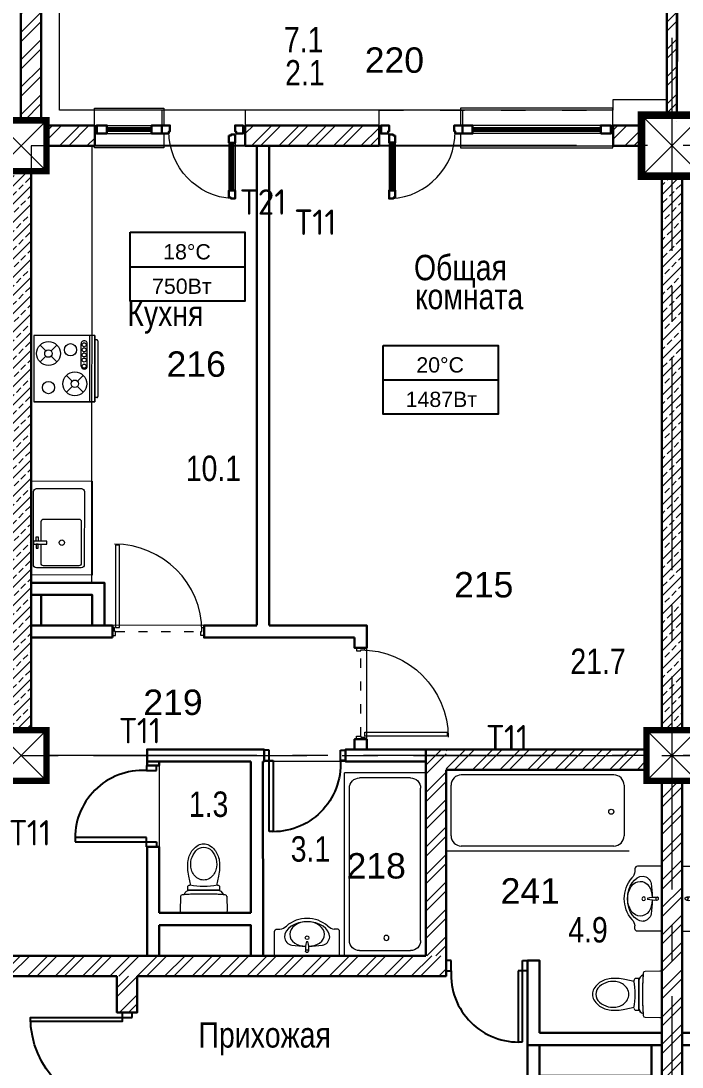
# Model space of a CAD drawing. Header units: millimetres. Extents: x -7566 to 51834, y -19356 to 38606.
# Drawn here: x 12801 to 19302, y 8932 to 19227 of the extents above; entities that cross this region are included whole.
import ezdxf

# ---------------------------------------------------------------- set-up
doc = ezdxf.new("R2010")
doc.units = ezdxf.units.MM
for name, pattern in [('ACAD_ISO03W100', [30, 12, -18]), ('CENTER2', [28.575, 19.05, -3.175, 3.175, -3.175]), ('STROT', [1.7, 0.5, -1.2])]:
    doc.linetypes.add(name, pattern=pattern)
for name, color, linetype, lineweight in [('++++обратка', 5, 'Continuous', 30), ('++ОВ Надписи', 7, 'Continuous', 20), ('SANTECHNIC', 144, 'Continuous', 9), ('STENA', 22, 'Continuous', 50), ('Вытяжка', 5, 'Continuous', 35), ('Колонна', 15, 'Continuous', 30), ('Колонны', 7, 'Continuous', 30), ('окна', 150, 'Continuous', 20), ('оси', 6, 'STROT', 9), ('РП-АР_Площадь', 3, 'Continuous', 30), ('стена', 7, 'Continuous', 53), ('СТЕНЫ', 250, 'Continuous', 35), ('текст', 224, 'Continuous', 25)]:
    doc.layers.add(name, color=color, linetype=linetype, lineweight=lineweight)
for name, color, linetype in [('DOORS', 27, 'Continuous'), ('okna_dveri', 191, 'Continuous'), ('ОТОПЛЕНИЕ ТЕСТ', 7, 'Continuous')]:
    doc.layers.add(name, color=color, linetype=linetype)
doc.layers.get('++++обратка').off()
doc.styles.add('arial', font='arial.ttf')
doc.styles.add('GOST Common_I', font='', dxfattribs={"height": 200})
doc.styles.get("Standard").update_dxf_attribs({"font": 'arial.ttf'})
doc.styles.get('GOST Common_I').set_extended_font_data('GOST Common')
pattern_1 = [(225, (-1419257.2, 495005.17), (89.802561, -89.802561), []), (225, (-1419347.01, 495005.17), (89.802561, -89.802561), [63.5, -31.75])]
pattern_2 = [(45, (-2079302.39, 508865.32), (-134.703842, 134.703842), []), (45, (-2079212.59, 508865.32), (-134.703842, 134.703842), [])]

# ---------------------------------------------------------------- blocks, each defined once
blk = doc.blocks.new('б1')
at = {"layer": 'DOORS', "color": 5, "lineweight": 9, "ltscale": 2}
blk.add_arc((721685, -91665), 662, 93.1578, 179.9385, dxfattribs=at)
at = {"layer": 'окна', "color": 252, "lineweight": 9}
for p, q in [((721613, -91555), (721613, -91085)), ((721673, -91555), (721673, -91085)), ((720413, -91645), (720853, -91645)), ((720413, -91725), (720853, -91725))]:
    blk.add_line(p, q, dxfattribs=at)
at = {"layer": 'окна', "lineweight": 40}
for p, q in [((721633, -91085), (721633, -91555)), ((721653, -91085), (721653, -91555)), ((720413, -91675), (720853, -91675)), ((720413, -91695), (720853, -91695))]:
    blk.add_line(p, q, dxfattribs=at)
at = {"layer": 'окна', "color": 252, "lineweight": 30}
for points in [[(721613, -91015), (721613, -91085), (721673, -91085), (721673, -91005), (721633, -91005), (721633, -91015), (721613, -91015)], [(721613, -91625), (721613, -91555), (721673, -91555), (721673, -91635), (721633, -91635), (721633, -91625), (721613, -91625)], [(720413, -91645), (720313, -91645), (720313, -91725), (720413, -91725)], [(720953, -91645), (720853, -91645), (720853, -91725), (720953, -91725)], [(721023, -91645), (720953, -91645), (720953, -91725), (721033, -91725), (721033, -91665), (721023, -91665), (721023, -91645)], [(721683, -91645), (721753, -91645), (721753, -91725), (721673, -91725), (721673, -91665), (721683, -91665), (721683, -91645)]]:
    blk.add_lwpolyline(points, close=True, dxfattribs=at)
at = {"layer": 'СТЕНЫ', "linetype": 'ACAD_ISO03W100', "lineweight": 5, "ltscale": 20}
for p, q in [((720953, -91525), (720293, -91525)), ((720953, -91875), (720953, -91525)), ((721773, -91875), (721773, -91525)), ((721773, -91875), (720293, -91875))]:
    blk.add_line(p, q, dxfattribs=at)
at = {"layer": 'СТЕНЫ', "color": 251, "lineweight": 9, "ltscale": 20}
blk.add_lwpolyline([(720973, -91645), (720973, -91505), (720293, -91505), (720293, -91895), (720973, -91895), (720973, -91725)], dxfattribs=at)
blk = doc.blocks.new('Окв-0')
at = {"layer": 'DOORS', "color": 5, "lineweight": 9, "ltscale": 2}
blk.add_arc((1332064, -525220), 662, 273.1578, 359.9385, dxfattribs=at)
at = {"layer": 'окна', "color": 252, "lineweight": 9}
for p, q in [((1334156, -525161), (1332896, -525161)), ((1334156, -525241), (1332896, -525241)), ((1332076, -525331), (1332076, -525801)), ((1332136, -525331), (1332136, -525801))]:
    blk.add_line(p, q, dxfattribs=at)
at = {"layer": 'окна', "lineweight": 40}
for p, q in [((1334156, -525191), (1332896, -525191)), ((1334156, -525211), (1332896, -525211)), ((1332096, -525801), (1332096, -525331)), ((1332116, -525801), (1332116, -525331))]:
    blk.add_line(p, q, dxfattribs=at)
at = {"layer": 'окна', "color": 252, "lineweight": 30}
for points in [[(1332066, -525241), (1331996, -525241), (1331996, -525161), (1332076, -525161), (1332076, -525221), (1332066, -525221), (1332066, -525241)], [(1332726, -525241), (1332796, -525241), (1332796, -525161), (1332716, -525161), (1332716, -525221), (1332726, -525221), (1332726, -525241)], [(1332796, -525241), (1332896, -525241), (1332896, -525161), (1332796, -525161)], [(1334156, -525241), (1334256, -525241), (1334256, -525161), (1334156, -525161)], [(1332136, -525261), (1332136, -525331), (1332076, -525331), (1332076, -525251), (1332116, -525251), (1332116, -525261), (1332136, -525261)], [(1332136, -525871), (1332136, -525801), (1332076, -525801), (1332076, -525881), (1332116, -525881), (1332116, -525871), (1332136, -525871)]]:
    blk.add_lwpolyline(points, close=True, dxfattribs=at)
at = {"layer": 'СТЕНЫ', "linetype": 'ACAD_ISO03W100', "lineweight": 5, "ltscale": 20}
for p, q in [((1331976, -525011), (1334276, -525011)), ((1331976, -525011), (1331976, -525361)), ((1332796, -525011), (1332796, -525361)), ((1332796, -525361), (1334276, -525361))]:
    blk.add_line(p, q, dxfattribs=at)
at = {"layer": 'СТЕНЫ', "color": 251, "lineweight": 9, "ltscale": 20}
blk.add_lwpolyline([(1332776, -525241), (1332776, -525381), (1334276, -525381), (1334276, -524991), (1332776, -524991), (1332776, -525161)], dxfattribs=at)
blk = doc.blocks.new('Dv900')
at = {"color": 5, "linetype": 'ACAD_ISO03W100', "lineweight": 5, "ltscale": 7.5}
blk.add_line((30, 0), (870, 0), dxfattribs=at)
at = {"layer": 'DOORS', "lineweight": 20, "ltscale": 2}
for points in [[(30, 40), (70, 40), (70, 850), (30, 850)], [(20, 40), (0, 40), (0, -40), (30, -40), (30, 0), (20, 0), (20, 40)], [(880, 40), (900, 40), (900, -40), (870, -40), (870, 0), (880, 0), (880, 40)]]:
    blk.add_lwpolyline(points, close=True, dxfattribs=at)
at = {"layer": 'DOORS', "color": 5, "lineweight": 9, "ltscale": 2}
blk.add_arc((20, 0), 860, 0, 90, dxfattribs=at)
blk = doc.blocks.new('D_800')
at = {"color": 251, "true_color": 0x4f5a69}
for p, q in [((90, 800), (50, 800)), ((50, 800), (50, 100)), ((90, 100), (90, 800)), ((0, 0), (0, 100)), ((0, 100), (50, 100)), ((50, 0), (0, 0)), ((50, 100), (90, 100)), ((50, 100), (50, 0)), ((800, 100), (750, 100)), ((750, 100), (750, 0)), ((750, 0), (800, 0)), ((800, 0), (800, 100))]:
    blk.add_line(p, q, dxfattribs=at)
blk.add_arc((88, 138), 663, 356.7488, 93.2512, dxfattribs=at)
blk = doc.blocks.new('к')
at = {"lineweight": 0}
for p, q in [((6373750, -182890), (6374150, -183290)), ((6373750, -183290), (6374150, -182890))]:
    blk.add_line(p, q, dxfattribs=at)
at = {"color": 1, "lineweight": 30, "ltscale": 20}
blk.add_lwpolyline([(6373750, -182890), (6374150, -182890), (6374150, -183290), (6373750, -183290)], close=True, dxfattribs=at)
at = {"layer": 'Колонна', "color": 7, "ltscale": 100, "const_width": 50}
blk.add_lwpolyline([(6373750, -182890), (6374150, -182890), (6374150, -183290), (6373750, -183290)], close=True, dxfattribs=at)
blk = doc.blocks.new('бид')
at = {"layer": 'SANTECHNIC', "color": 163, "lineweight": 5, "true_color": 0x617bb3}
for p, q in [((21683, 22153), (21683, 22576)), ((21702, 22594), (21847, 22590)), ((21908, 22208), (21908, 22521)), ((21908, 22521), (21938, 22521)), ((21908, 22497), (21908, 22232)), ((21954, 22491), (22045, 22510)), ((22045, 22219), (21954, 22238)), ((21847, 22139), (21702, 22135)), ((21938, 22208), (21908, 22208))]:
    blk.add_line(p, q, dxfattribs=at)
at = {"layer": 'SANTECHNIC', "color": 163, "lineweight": 5, "true_color": 0x617bb3, "extrusion": (0, 0, -1)}
for centre, major_axis, ratio, start_param, end_param in [((21701, 22576), (12.7, 12.7), 1, 3.926973, 5.521574), ((21701, 22576), (12.7, 12.7), 1, 3.926973, 5.521574), ((21701, 22576), (12.7, 12.7), 1, 3.926973, 5.521574), ((21701, 22576), (12.7, 12.7), 1, 3.926973, 5.521574), ((21701, 22576), (12.7, 12.7), 1, 3.926973, 5.521574), ((21701, 22576), (12.7, 12.7), 1, 3.926973, 5.521574), ((21701, 22576), (12.7, 12.7), 1, 3.926973, 5.521574), ((21701, 22576), (12.7, 12.7), 1, 3.926973, 5.521574), ((21701, 22576), (12.7, 12.7), 1, 3.926973, 5.521574), ((21701, 22576), (12.7, 12.7), 1, 3.926973, 5.521574), ((21701, 22576), (12.7, 12.7), 1, 3.926973, 5.521574), ((21846, 22572), (12.7, 12.7), 1, 5.521549, 6.989943), ((21846, 22572), (12.7, 12.7), 1, 5.521549, 6.989943), ((21846, 22572), (12.7, 12.7), 1, 5.521549, 6.989943), ((21846, 22572), (12.7, 12.7), 1, 5.521549, 6.989943), ((21846, 22572), (12.7, 12.7), 1, 5.521549, 6.989943), ((21846, 22572), (12.7, 12.7), 1, 5.521549, 6.989943), ((21846, 22572), (12.7, 12.7), 1, 5.521549, 6.989943), ((21846, 22572), (12.7, 12.7), 1, 5.521549, 6.989943), ((21846, 22572), (12.7, 12.7), 1, 5.521549, 6.989943), ((21846, 22572), (12.7, 12.7), 1, 5.521549, 6.989943), ((21846, 22572), (12.7, 12.7), 1, 5.521549, 6.989943), ((19269, 22369), (1841, -1841), 1, -0.863983, -0.857583), ((19269, 22369), (1841, -1841), 1, -0.863983, -0.857583), ((19269, 22369), (1841, -1841), 1, -0.863983, -0.857583), ((19269, 22369), (1841, -1841), 1, -0.863983, -0.857583), ((19269, 22369), (1841, -1841), 1, -0.863983, -0.857583), ((19269, 22369), (1841, -1841), 1, -0.863983, -0.857583), ((19269, 22369), (1841, -1841), 1, -0.863983, -0.857583), ((19269, 22369), (1841, -1841), 1, -0.863983, -0.857583), ((19269, 22369), (1841, -1841), 1, -0.863983, -0.857583), ((19269, 22369), (1841, -1841), 1, -0.863983, -0.857583), ((19269, 22369), (1841, 1841), 1, 0.706814, 0.787191), ((21845, 22497), (44.5, 44.5), 1, 5.824608, 7.068567), ((21845, 22497), (44.5, 44.5), 1, 5.824608, 7.068567), ((21845, 22497), (44.5, 44.5), 1, 5.824608, 7.068567), ((21845, 22497), (44.5, 44.5), 1, 5.824608, 7.068567), ((21845, 22497), (44.5, 44.5), 1, 5.824608, 7.068567), ((21845, 22497), (44.5, 44.5), 1, 5.824608, 7.068567), ((21845, 22497), (44.5, 44.5), 1, 5.824608, 7.068567), ((21845, 22497), (44.5, 44.5), 1, 5.824608, 7.068567), ((21845, 22497), (44.5, 44.5), 1, 5.824608, 7.068567), ((21845, 22497), (44.5, 44.5), 1, 5.824608, 7.068567), ((21845, 22497), (44.5, 44.5), 1, 5.824605, 7.068567), ((19269, 22369), (1841, 1841), 1, 0.713213, 0.787191), ((19269, 22369), (1841, 1841), 1, 0.713213, 0.787191), ((19269, 22369), (1841, 1841), 1, 0.713213, 0.787191), ((19269, 22369), (1841, 1841), 1, 0.713213, 0.787191), ((19269, 22369), (1841, 1841), 1, 0.713213, 0.787191), ((19269, 22369), (1841, 1841), 1, 0.713213, 0.787191), ((19269, 22369), (1841, 1841), 1, 0.713213, 0.787191), ((19269, 22369), (1841, 1841), 1, 0.713213, 0.787191), ((19269, 22369), (1841, 1841), 1, 0.713213, 0.787191), ((19269, 22369), (1841, 1841), 1, 0.713213, 0.787191), ((21938, 22503), (12.7, 12.7), 1, 5.497805, 7.263294), ((21938, 22503), (12.7, 12.7), 1, 5.497805, 7.263294), ((21938, 22503), (12.7, 12.7), 1, 5.497805, 7.263294), ((21938, 22503), (12.7, 12.7), 1, 5.497805, 7.263294), ((21938, 22503), (12.7, 12.7), 1, 5.497805, 7.263294), ((21938, 22503), (12.7, 12.7), 1, 5.497805, 7.263294), ((21938, 22503), (12.7, 12.7), 1, 5.497805, 7.263294), ((21938, 22503), (12.7, 12.7), 1, 5.497805, 7.263294), ((21938, 22503), (12.7, 12.7), 1, 5.497805, 7.263294), ((21938, 22503), (12.7, 12.7), 1, 5.497805, 7.263294), ((21938, 22503), (12.7, 12.7), 1, 5.497805, 7.263294), ((22640, 22365), (493, 493), 1, 3.732293, 4.121682), ((22640, 22365), (493, 493), 1, 3.732293, 4.121682), ((22640, 22365), (493, 493), 1, 3.732293, 4.121682), ((22640, 22365), (493, 493), 1, 3.732293, 4.121682), ((22640, 22365), (493, 493), 1, 3.732293, 4.121682), ((22640, 22365), (493, 493), 1, 3.732293, 4.121682), ((22640, 22365), (493, 493), 1, 3.732293, 4.121682), ((22640, 22365), (493, 493), 1, 3.732293, 4.121682), ((22640, 22365), (493, 493), 1, 3.732293, 4.121682), ((22640, 22365), (493, 493), 1, 3.732293, 4.121682), ((22640, 22365), (493, 493), 1, 3.732293, 4.121682), ((22148, 22340), (106, -106), 1, 2.917964, 3.65895), ((22148, 22340), (106, -106), 1, 2.917964, 3.65895), ((22148, 22340), (106, -106), 1, 2.917964, 3.65895), ((22148, 22340), (106, -106), 1, 2.917964, 3.65895), ((22148, 22340), (106, -106), 1, 2.917964, 3.65895), ((22148, 22340), (106, -106), 1, 2.917964, 3.65895), ((22148, 22340), (106, -106), 1, 2.917964, 3.65895), ((22148, 22340), (106, -106), 1, 2.917964, 3.65895), ((22148, 22340), (106, -106), 1, 2.917964, 3.65895), ((22148, 22340), (106, -106), 1, 2.917964, 3.65895), ((22148, 22340), (106, -106), 1, 2.917964, 3.65895), ((22143, 22077), (314, -314), 1, 3.702908, 4.054452), ((22143, 22077), (314, -314), 1, 3.702908, 4.054452), ((22143, 22077), (314, -314), 1, 3.702908, 4.054452), ((22143, 22077), (314, -314), 1, 3.702908, 4.054452), ((22143, 22077), (314, -314), 1, 3.702908, 4.054452), ((22143, 22077), (314, -314), 1, 3.702908, 4.054452), ((22143, 22077), (314, -314), 1, 3.702908, 4.054452), ((22143, 22077), (314, -314), 1, 3.702908, 4.054452), ((22143, 22077), (314, -314), 1, 3.702908, 4.054452), ((22143, 22077), (314, -314), 1, 3.702908, 4.054452), ((22143, 22077), (314, -314), 1, 3.702908, 4.054452), ((22163, 22276), (153, 153), 1, 5.238454, 5.72234), ((22163, 22276), (153, 153), 1, 5.238454, 5.72234), ((22163, 22276), (153, 153), 1, 5.238454, 5.72234), ((22163, 22276), (153, 153), 1, 5.238454, 5.72234), ((22163, 22276), (153, 153), 1, 5.238454, 5.72234), ((22163, 22276), (153, 153), 1, 5.238454, 5.72234), ((22163, 22276), (153, 153), 1, 5.238454, 5.72234), ((22163, 22276), (153, 153), 1, 5.238454, 5.72234), ((22163, 22276), (153, 153), 1, 5.238454, 5.72234), ((22163, 22276), (153, 153), 1, 5.238454, 5.72234), ((22163, 22276), (153, 153), 1, 5.238454, 5.72234), ((22160, 22285), (167, 167), 1, 5.66572, 6.159469), ((22160, 22285), (167, 167), 1, 5.66572, 6.159469), ((22160, 22285), (167, 167), 1, 5.66572, 6.159469), ((22160, 22285), (167, 167), 1, 5.66572, 6.159469), ((22160, 22285), (167, 167), 1, 5.66572, 6.159469), ((22160, 22285), (167, 167), 1, 5.66572, 6.159469), ((22160, 22285), (167, 167), 1, 5.66572, 6.159469), ((22160, 22285), (167, 167), 1, 5.66572, 6.159469), ((22160, 22285), (167, 167), 1, 5.66572, 6.159469), ((22160, 22285), (167, 167), 1, 5.66572, 6.159469), ((22160, 22285), (167, 167), 1, 5.66572, 6.159469), ((22147, 22265), (163, 163), 1, 5.779049, 6.187594), ((22147, 22265), (163, 163), 1, 5.779049, 6.187594), ((22147, 22265), (163, 163), 1, 5.779049, 6.187594), ((22147, 22265), (163, 163), 1, 5.779049, 6.187594), ((22147, 22265), (163, 163), 1, 5.779049, 6.187594), ((22147, 22265), (163, 163), 1, 5.779049, 6.187594), ((22147, 22265), (163, 163), 1, 5.779049, 6.187594), ((22147, 22265), (163, 163), 1, 5.779049, 6.187594), ((22147, 22265), (163, 163), 1, 5.779049, 6.187594), ((22147, 22265), (163, 163), 1, 5.779049, 6.187594), ((22147, 22265), (163, 163), 1, 5.779049, 6.187594), ((22228, 22365), (72.5, 72.5), 1, 6.205612, 7.075907), ((22228, 22365), (72.5, 72.5), 1, 6.205612, 7.075907), ((22228, 22365), (72.5, 72.5), 1, 6.205612, 7.075907), ((22228, 22365), (72.5, 72.5), 1, 6.205612, 7.075907), ((22228, 22365), (72.5, 72.5), 1, 6.205612, 7.075907), ((22228, 22365), (72.5, 72.5), 1, 6.205612, 7.075907), ((22228, 22365), (72.5, 72.5), 1, 6.205612, 7.075907), ((22228, 22365), (72.5, 72.5), 1, 6.205612, 7.075907), ((22228, 22365), (72.5, 72.5), 1, 6.205612, 7.075907), ((22228, 22365), (72.5, 72.5), 1, 6.205612, 7.075907), ((22228, 22365), (72.5, 72.5), 1, 6.205612, 7.075907), ((22176, 22315), (143, -143), 1, 4.618354, 4.963396), ((22176, 22315), (143, -143), 1, 4.618354, 4.963396), ((22176, 22315), (143, -143), 1, 4.618354, 4.963396), ((22176, 22315), (143, -143), 1, 4.618354, 4.963396), ((22176, 22315), (143, -143), 1, 4.618354, 4.963396), ((22176, 22315), (143, -143), 1, 4.618354, 4.963396), ((22176, 22315), (143, -143), 1, 4.618354, 4.963396), ((22176, 22315), (143, -143), 1, 4.618354, 4.963396), ((22176, 22315), (143, -143), 1, 4.618354, 4.963396), ((22176, 22315), (143, -143), 1, 4.618354, 4.963396), ((22176, 22315), (143, -143), 1, 4.618354, 4.963396), ((19269, 22360), (1841, -1841), 1, -0.787192, -0.706815), ((21845, 22351), (44.5, 44.5), 1, -0.45858, -0.458577), ((21845, 22351), (44.5, 44.5), 1, -0.45858, -0.458577), ((21845, 22351), (44.5, 44.5), 1, -0.45858, -0.458577), ((21845, 22351), (44.5, 44.5), 1, -0.45858, -0.458577), ((21845, 22351), (44.5, 44.5), 1, -0.45858, -0.458577), ((21845, 22351), (44.5, 44.5), 1, -0.45858, -0.458577), ((21845, 22351), (44.5, 44.5), 1, -0.45858, -0.458577), ((21845, 22351), (44.5, 44.5), 1, -0.45858, -0.458577), ((21845, 22351), (44.5, 44.5), 1, -0.45858, -0.458577), ((21845, 22351), (44.5, 44.5), 1, -0.45858, -0.458577), ((19269, 22360), (1841, -1841), 1, -0.787192, -0.714012), ((19269, 22360), (1841, -1841), 1, -0.787192, -0.714012), ((19269, 22360), (1841, -1841), 1, -0.787192, -0.714012), ((19269, 22360), (1841, -1841), 1, -0.787192, -0.714012), ((19269, 22360), (1841, -1841), 1, -0.787192, -0.714012), ((19269, 22360), (1841, -1841), 1, -0.787192, -0.714012), ((19269, 22360), (1841, -1841), 1, -0.787192, -0.714012), ((19269, 22360), (1841, -1841), 1, -0.787192, -0.714012), ((19269, 22360), (1841, -1841), 1, -0.787192, -0.714012), ((19269, 22360), (1841, -1841), 1, -0.787192, -0.714012), ((22122, 22365), (81.5, -81.5), 1, 2.356198, 2.861304), ((22122, 22365), (81.5, -81.5), 1, 2.356198, 2.861304), ((22122, 22365), (81.5, -81.5), 1, 2.356198, 2.861304), ((22122, 22365), (81.5, -81.5), 1, 2.356198, 2.861304), ((22122, 22365), (81.5, -81.5), 1, 2.356198, 2.861304), ((22122, 22365), (81.5, -81.5), 1, 2.356198, 2.861304), ((22122, 22365), (81.5, -81.5), 1, 2.356198, 2.861304), ((22122, 22365), (81.5, -81.5), 1, 2.356198, 2.861304), ((22122, 22365), (81.5, -81.5), 1, 2.356198, 2.861304), ((22122, 22365), (81.5, -81.5), 1, 2.356198, 2.861304), ((22122, 22365), (81.5, -81.5), 1, 2.356198, 2.861304), ((22122, 22365), (81.5, -81.5), 1, 1.851087, 2.356193), ((22122, 22365), (81.5, -81.5), 1, 1.851087, 2.356193), ((22122, 22365), (81.5, -81.5), 1, 1.851087, 2.356193), ((22122, 22365), (81.5, -81.5), 1, 1.851087, 2.356193), ((22122, 22365), (81.5, -81.5), 1, 1.851087, 2.356193), ((22122, 22365), (81.5, -81.5), 1, 1.851087, 2.356193), ((22122, 22365), (81.5, -81.5), 1, 1.851087, 2.356193), ((22122, 22365), (81.5, -81.5), 1, 1.851087, 2.356193), ((22122, 22365), (81.5, -81.5), 1, 1.851087, 2.356193), ((22122, 22365), (81.5, -81.5), 1, 1.851087, 2.356193), ((22122, 22365), (81.5, -81.5), 1, 1.851087, 2.356193), ((22228, 22364), (72.5, 72.5), 1, 0.778081, 1.648375), ((22228, 22364), (72.5, 72.5), 1, 0.778081, 1.648375), ((22228, 22364), (72.5, 72.5), 1, 0.778081, 1.648375), ((22228, 22364), (72.5, 72.5), 1, 0.778081, 1.648375), ((22228, 22364), (72.5, 72.5), 1, 0.778081, 1.648375), ((22228, 22364), (72.5, 72.5), 1, 0.778081, 1.648375), ((22228, 22364), (72.5, 72.5), 1, 0.778081, 1.648375), ((22228, 22364), (72.5, 72.5), 1, 0.778081, 1.648375), ((22228, 22364), (72.5, 72.5), 1, 0.778081, 1.648375), ((22228, 22364), (72.5, 72.5), 1, 0.778081, 1.648375), ((22228, 22364), (72.5, 72.5), 1, 0.778081, 1.648375), ((22256, 22367), (75.9, -75.9), 1, -1.283954, -0.765249), ((22256, 22367), (75.9, -75.9), 1, -1.283954, -0.765249), ((22256, 22367), (75.9, -75.9), 1, -1.283954, -0.765249), ((22256, 22367), (75.9, -75.9), 1, -1.283954, -0.765249), ((22256, 22367), (75.9, -75.9), 1, -1.283954, -0.765249), ((22256, 22367), (75.9, -75.9), 1, -1.283954, -0.765249), ((22256, 22367), (75.9, -75.9), 1, -1.283954, -0.765249), ((22256, 22367), (75.9, -75.9), 1, -1.283954, -0.765249), ((22256, 22367), (75.9, -75.9), 1, -1.283954, -0.765249), ((22256, 22367), (75.9, -75.9), 1, -1.283954, -0.765249), ((22256, 22367), (75.9, -75.9), 1, -1.283954, -0.765249), ((22256, 22362), (75.9, -75.9), 1, -0.805548, -0.286843), ((22256, 22362), (75.9, -75.9), 1, -0.805548, -0.286843), ((22256, 22362), (75.9, -75.9), 1, -0.805548, -0.286843), ((22256, 22362), (75.9, -75.9), 1, -0.805548, -0.286843), ((22256, 22362), (75.9, -75.9), 1, -0.805548, -0.286843), ((22256, 22362), (75.9, -75.9), 1, -0.805548, -0.286843), ((22256, 22362), (75.9, -75.9), 1, -0.805548, -0.286843), ((22256, 22362), (75.9, -75.9), 1, -0.805548, -0.286843), ((22256, 22362), (75.9, -75.9), 1, -0.805548, -0.286843), ((22256, 22362), (75.9, -75.9), 1, -0.805548, -0.286843), ((22256, 22362), (75.9, -75.9), 1, -0.805548, -0.286843), ((22148, 22389), (106, -106), 1, 1.053441, 1.794427), ((22148, 22389), (106, -106), 1, 1.053441, 1.794427), ((22148, 22389), (106, -106), 1, 1.053441, 1.794427), ((22148, 22389), (106, -106), 1, 1.053441, 1.794427), ((22148, 22389), (106, -106), 1, 1.053441, 1.794427), ((22148, 22389), (106, -106), 1, 1.053441, 1.794427), ((22148, 22389), (106, -106), 1, 1.053441, 1.794427), ((22148, 22389), (106, -106), 1, 1.053441, 1.794427), ((22148, 22389), (106, -106), 1, 1.053441, 1.794427), ((22148, 22389), (106, -106), 1, 1.053441, 1.794427), ((22148, 22389), (106, -106), 1, 1.053441, 1.794427), ((22163, 22453), (153, -153), 1, 0.560845, 1.04473), ((22163, 22453), (153, -153), 1, 0.560845, 1.04473), ((22163, 22453), (153, -153), 1, 0.560845, 1.04473), ((22163, 22453), (153, -153), 1, 0.560845, 1.04473), ((22163, 22453), (153, -153), 1, 0.560845, 1.04473), ((22163, 22453), (153, -153), 1, 0.560845, 1.04473), ((22163, 22453), (153, -153), 1, 0.560845, 1.04473), ((22163, 22453), (153, -153), 1, 0.560845, 1.04473), ((22163, 22453), (153, -153), 1, 0.560845, 1.04473), ((22163, 22453), (153, -153), 1, 0.560845, 1.04473), ((22163, 22453), (153, -153), 1, 0.560845, 1.04473), ((22160, 22444), (167, -167), 1, 0.123713, 0.617462), ((22160, 22444), (167, -167), 1, 0.123713, 0.617462), ((22160, 22444), (167, -167), 1, 0.123713, 0.617462), ((22160, 22444), (167, -167), 1, 0.123713, 0.617462), ((22160, 22444), (167, -167), 1, 0.123713, 0.617462), ((22160, 22444), (167, -167), 1, 0.123713, 0.617462), ((22160, 22444), (167, -167), 1, 0.123713, 0.617462), ((22160, 22444), (167, -167), 1, 0.123713, 0.617462), ((22160, 22444), (167, -167), 1, 0.123713, 0.617462), ((22160, 22444), (167, -167), 1, 0.123713, 0.617462), ((22160, 22444), (167, -167), 1, 0.123713, 0.617462), ((22147, 22464), (163, 163), 1, 1.666383, 2.074928), ((22147, 22464), (163, 163), 1, 1.666383, 2.074928), ((22147, 22464), (163, 163), 1, 1.666383, 2.074928), ((22147, 22464), (163, 163), 1, 1.666383, 2.074928), ((22147, 22464), (163, 163), 1, 1.666383, 2.074928), ((22147, 22464), (163, 163), 1, 1.666383, 2.074928), ((22147, 22464), (163, 163), 1, 1.666383, 2.074928), ((22147, 22464), (163, 163), 1, 1.666383, 2.074928), ((22147, 22464), (163, 163), 1, 1.666383, 2.074928), ((22147, 22464), (163, 163), 1, 1.666383, 2.074928), ((22147, 22464), (163, 163), 1, 1.666383, 2.074928), ((22176, 22414), (143, 143), 1, 1.319789, 1.66483), ((22176, 22414), (143, 143), 1, 1.319789, 1.66483), ((22176, 22414), (143, 143), 1, 1.319789, 1.66483), ((22176, 22414), (143, 143), 1, 1.319789, 1.66483), ((22176, 22414), (143, 143), 1, 1.319789, 1.66483), ((22176, 22414), (143, 143), 1, 1.319789, 1.66483), ((22176, 22414), (143, 143), 1, 1.319789, 1.66483), ((22176, 22414), (143, 143), 1, 1.319789, 1.66483), ((22176, 22414), (143, 143), 1, 1.319789, 1.66483), ((22176, 22414), (143, 143), 1, 1.319789, 1.66483), ((22176, 22414), (143, 143), 1, 1.319789, 1.66483), ((21701, 22153), (12.7, -12.7), 1, 0.761582, 2.356182), ((21701, 22153), (12.7, -12.7), 1, 0.761582, 2.356182), ((21701, 22153), (12.7, -12.7), 1, 0.761582, 2.356182), ((21701, 22153), (12.7, -12.7), 1, 0.761582, 2.356182), ((21701, 22153), (12.7, -12.7), 1, 0.761582, 2.356182), ((21701, 22153), (12.7, -12.7), 1, 0.761582, 2.356182), ((21701, 22153), (12.7, -12.7), 1, 0.761582, 2.356182), ((21701, 22153), (12.7, -12.7), 1, 0.761582, 2.356182), ((21701, 22153), (12.7, -12.7), 1, 0.761582, 2.356182), ((21701, 22153), (12.7, -12.7), 1, 0.761582, 2.356182), ((21701, 22153), (12.7, -12.7), 1, 0.761582, 2.356182), ((21846, 22157), (12.7, 12.7), 1, 0.864048, 2.332443), ((21846, 22157), (12.7, 12.7), 1, 0.864048, 2.332443), ((21846, 22157), (12.7, 12.7), 1, 0.864048, 2.332443), ((21846, 22157), (12.7, 12.7), 1, 0.864048, 2.332443), ((21846, 22157), (12.7, 12.7), 1, 0.864048, 2.332443), ((21846, 22157), (12.7, 12.7), 1, 0.864048, 2.332443), ((21846, 22157), (12.7, 12.7), 1, 0.864048, 2.332443), ((21846, 22157), (12.7, 12.7), 1, 0.864048, 2.332443), ((21846, 22157), (12.7, 12.7), 1, 0.864048, 2.332443), ((21846, 22157), (12.7, 12.7), 1, 0.864048, 2.332443), ((21846, 22157), (12.7, 12.7), 1, 0.864048, 2.332443), ((19269, 22360), (1841, -1841), 1, -0.714012, -0.706815), ((19269, 22360), (1841, -1841), 1, -0.714012, -0.706815), ((19269, 22360), (1841, -1841), 1, -0.714012, -0.706815), ((19269, 22360), (1841, -1841), 1, -0.714012, -0.706815), ((19269, 22360), (1841, -1841), 1, -0.714012, -0.706815), ((19269, 22360), (1841, -1841), 1, -0.714012, -0.706815), ((19269, 22360), (1841, -1841), 1, -0.714012, -0.706815), ((19269, 22360), (1841, -1841), 1, -0.714012, -0.706815), ((19269, 22360), (1841, -1841), 1, -0.714012, -0.706815), ((19269, 22360), (1841, -1841), 1, -0.714012, -0.706815), ((21845, 22231), (44.2, 44.2), 1, 1.951344, 2.029958), ((21845, 22231), (44.2, 44.2), 1, 1.951344, 2.029958), ((21845, 22231), (44.2, 44.2), 1, 1.951344, 2.029958), ((21845, 22231), (44.2, 44.2), 1, 1.951344, 2.029958), ((21845, 22231), (44.2, 44.2), 1, 1.951344, 2.029958), ((21845, 22231), (44.2, 44.2), 1, 1.951344, 2.029958), ((21845, 22231), (44.2, 44.2), 1, 1.951344, 2.029958), ((21845, 22231), (44.2, 44.2), 1, 1.951344, 2.029958), ((21845, 22231), (44.2, 44.2), 1, 1.951344, 2.029958), ((21845, 22231), (44.2, 44.2), 1, 1.951344, 2.029958), ((21845, 22231), (44.2, 44.2), 1, 1.951344, 2.029958), ((21845, 22232), (60.6, -18.2), 0.94795, -0.306526, 0.964502), ((21845, 22232), (60.6, -18.2), 0.94795, -0.24712, 0.964502), ((21845, 22232), (60.6, -18.2), 0.94795, -0.24712, 0.964502), ((21845, 22232), (60.6, -18.2), 0.94795, -0.24712, 0.964502), ((21845, 22232), (60.6, -18.2), 0.94795, -0.24712, 0.964502), ((21845, 22232), (60.6, -18.2), 0.94795, -0.24712, 0.964502), ((21845, 22232), (60.6, -18.2), 0.94795, -0.24712, 0.964502), ((21845, 22232), (60.6, -18.2), 0.94795, -0.24712, 0.964502), ((21845, 22232), (60.6, -18.2), 0.94795, -0.24712, 0.964502), ((21845, 22232), (60.6, -18.2), 0.94795, -0.24712, 0.964502), ((21845, 22232), (60.6, -18.2), 0.94795, -0.24712, 0.964502), ((21845, 22232), (60.6, -18.2), 0.94795, -0.306526, -0.24712), ((21845, 22232), (60.6, -18.2), 0.94795, -0.306526, -0.24712), ((21845, 22232), (60.6, -18.2), 0.94795, -0.306526, -0.24712), ((21845, 22232), (60.6, -18.2), 0.94795, -0.306526, -0.24712), ((21845, 22232), (60.6, -18.2), 0.94795, -0.306526, -0.24712), ((21845, 22232), (60.6, -18.2), 0.94795, -0.306526, -0.24712), ((21845, 22232), (60.6, -18.2), 0.94795, -0.306526, -0.24712), ((21845, 22232), (60.6, -18.2), 0.94795, -0.306526, -0.24712), ((21845, 22232), (60.6, -18.2), 0.94795, -0.306526, -0.24712), ((21845, 22232), (60.6, -18.2), 0.94795, -0.306526, -0.24712), ((21938, 22226), (12.7, 12.7), 1, 0.59071, 2.356199), ((21938, 22226), (12.7, 12.7), 1, 0.59071, 2.356199), ((21938, 22226), (12.7, 12.7), 1, 0.59071, 2.356199), ((21938, 22226), (12.7, 12.7), 1, 0.59071, 2.356199), ((21938, 22226), (12.7, 12.7), 1, 0.59071, 2.356199), ((21938, 22226), (12.7, 12.7), 1, 0.59071, 2.356199), ((21938, 22226), (12.7, 12.7), 1, 0.59071, 2.356199), ((21938, 22226), (12.7, 12.7), 1, 0.59071, 2.356199), ((21938, 22226), (12.7, 12.7), 1, 0.59071, 2.356199), ((21938, 22226), (12.7, 12.7), 1, 0.59071, 2.356199), ((21938, 22226), (12.7, 12.7), 1, 0.59071, 2.356199), ((22143, 22652), (314, -314), 1, 0.657938, 1.009482), ((22143, 22652), (314, -314), 1, 0.657938, 1.009482), ((22143, 22652), (314, -314), 1, 0.657938, 1.009482), ((22143, 22652), (314, -314), 1, 0.657938, 1.009482), ((22143, 22652), (314, -314), 1, 0.657938, 1.009482), ((22143, 22652), (314, -314), 1, 0.657938, 1.009482), ((22143, 22652), (314, -314), 1, 0.657938, 1.009482), ((22143, 22652), (314, -314), 1, 0.657938, 1.009482), ((22143, 22652), (314, -314), 1, 0.657938, 1.009482), ((22143, 22652), (314, -314), 1, 0.657938, 1.009482), ((22143, 22652), (314, -314), 1, 0.657938, 1.009482)]:
    blk.add_ellipse(centre, major_axis=major_axis, ratio=ratio, start_param=start_param, end_param=end_param, dxfattribs=at)
blk = doc.blocks.new('dafgbdf')
at = {"layer": 'SANTECHNIC', "lineweight": 0, "ltscale": 100}
for p, q in [((835689, -11300), (833889, -11300)), ((833889, -12100), (833889, -11300)), ((835539, -11350), (834039, -11350)), ((833939, -11950), (833939, -11450)), ((835639, -11450), (835639, -11950)), ((835689, -12100), (833889, -12100)), ((835539, -12050), (834039, -12050))]:
    blk.add_line(p, q, dxfattribs=at)
blk.add_circle((835514, -11713), 25, dxfattribs=at)
for centre, start, end in [((834039, -11450), 90, 180), ((835539, -11450), 0, 90), ((834039, -11950), 180, 270), ((835539, -11950), 270, 0)]:
    blk.add_arc(centre, 100, start, end, dxfattribs=at)
blk = doc.blocks.new('рак')
at = {"layer": 'SANTECHNIC'}
for p, q in [((22957, 23389), (23756, 23389)), ((23365, 23214), (23347, 23214))]:
    blk.add_line(p, q, dxfattribs=at)
at = {"layer": 'SANTECHNIC', "ltscale": 300}
for points in [[(22957, 23389), (22957, 23090, 0.414214), (22987, 23060), (23022, 23060)], [(23756, 23389), (23756, 23090, -0.414214), (23726, 23060), (23691, 23060)]]:
    blk.add_lwpolyline(points, format="xyb", dxfattribs=at)
at = {"layer": 'SANTECHNIC'}
blk.add_circle((23356, 23167), 22.4, dxfattribs=at)
for centre, radius, start, end in [((23621, 23296), 285, 171.8879, 196.6505), ((23092, 23296), 285, 343.3495, 8.1121), ((23189, 23149), 111, 100.3778, 174.8236), ((23336, 22083), 1188, 89.9526, 98.0528), ((23344, 22986), 285, 91.4562, 119.3427), ((23369, 22986), 285, 60.6573, 88.5438), ((23377, 22083), 1188, 81.9472, 90.0474), ((23524, 23149), 111, 5.1764, 79.6222)]:
    blk.add_arc(centre, radius, start, end, dxfattribs=at)
at = {"layer": 'SANTECHNIC', "ltscale": 300}
for centre, radius, start, end in [((23004, 22919), 142, 47.1466, 83.0083), ((23708, 22919), 142, 96.9917, 132.8534), ((23356, 23322), 393, 229.4652, 310.5348)]:
    blk.add_arc(centre, radius, start, end, dxfattribs=at)
at = {"layer": 'SANTECHNIC'}
for centre, major_axis, ratio, start_param, end_param in [((23357, 23333), (-17.3, -4.8), 1, 5.497787, 11.780972), ((23356, 23125), (214, 0), 0.726596, 2.36393, 7.060848), ((23356, 23160), (278, 0), 0.683293, 3.14506, 6.279718)]:
    blk.add_ellipse(centre, major_axis=major_axis, ratio=ratio, start_param=start_param, end_param=end_param, dxfattribs=at)
blk = doc.blocks.new('d_10')
at = {"color": 15}
for points in [[(50, 100), (90, 100), (90, 1000), (50, 1000)], [(50, 0), (0, 0), (0, 100), (50, 100)], [(950, 0), (1000, 0), (1000, 100), (950, 100)]]:
    blk.add_lwpolyline(points, close=True, dxfattribs=at)
blk.add_arc((50, 100), 900, 0, 90, dxfattribs=at)
blk = doc.blocks.new('89898989')
at = {"layer": 'STENA', "lineweight": 9, "true_color": 0x939598}
h = blk.add_hatch(dxfattribs=at)
h.set_pattern_fill('ANSI33', color=252, scale=20, angle=180)
h.set_pattern_definition(pattern_1)
h.paths.add_polyline_path([(-720228.4, 581781), (-720428.4, 581781), (-720428.4, 587281.4), (-720228.4, 587281.4)])
h = blk.add_hatch(dxfattribs=at)
h.set_pattern_fill('ANSI33', color=252, scale=20, angle=180)
h.set_pattern_definition(pattern_1)
h.paths.add_polyline_path([(-714028.4, 581781), (-713828.4, 581781), (-713828.4, 587231.4), (-714028.4, 587231.4)])
at = {"layer": 'стена', "lineweight": 9, "true_color": 0x939598}
h = blk.add_hatch(dxfattribs=at)
h.set_pattern_fill('ANSI32', color=252, scale=20)
h.set_pattern_definition([(45, (-2817606.97, 1191562.8), (-134.703842, 134.703842), []), (45, (-2817517.17, 1191562.8), (-134.703842, 134.703842), [])])
h.paths.add_polyline_path([(-720328.4, 587781.4), (-720128.4, 587781.4), (-720128.3, 589531.8), (-720328.3, 589531.8)])
h = blk.add_hatch(dxfattribs=at)
h.set_pattern_fill('ANSI32', color=252, scale=20)
h.set_pattern_definition([(45, (-2769057.12, 1176482.54), (-134.703842, 134.703842), []), (45, (-2768967.32, 1176482.54), (-134.703842, 134.703842), [])])
edge = h.paths.add_edge_path()
edge.add_line((-713878.4, 587731.4), (-713878.2, 588881.3))
edge.add_line((-713878.2, 588881.3), (-713978.2, 588881.3))
edge.add_line((-713978.2, 588881.3), (-713978.4, 587831.4))
edge.add_line((-713978.4, 587831.4), (-713878.3, 587831.4))
h = blk.add_hatch(dxfattribs=at)
h.set_pattern_fill('ANSI32', color=252, scale=20)
h.set_pattern_definition(pattern_2)
edge = h.paths.add_edge_path()
edge.add_line((-719603.4, 587731.4), (-719603.4, 587531.4))
edge.add_line((-719603.4, 587531.4), (-720128.4, 587531.4))
edge.add_line((-720078.4, 587531.4), (-720078.4, 587731.4))
edge.add_line((-720078.4, 587731.4), (-719191.4, 587731))
h = blk.add_hatch(dxfattribs=at)
h.set_pattern_fill('ANSI32', color=252, scale=20)
h.set_pattern_definition(pattern_2)
edge = h.paths.add_edge_path()
edge.add_line((-716807.9, 587731.4), (-716807.9, 587531.4))
edge.add_line((-716807.9, 587531.4), (-718123.5, 587531.4))
edge.add_line((-718123.5, 587531.4), (-718123.5, 587731.4))
edge.add_line((-718123.5, 587731.4), (-716725.7, 587731.4))
h = blk.add_hatch(dxfattribs=at)
h.set_pattern_fill('ANSI32', color=252, scale=20)
h.set_pattern_definition([(45, (-2079402.39, 508865.52), (-134.703842, 134.703842), []), (45, (-2079312.59, 508865.52), (-134.703842, 134.703842), [])])
edge = h.paths.add_edge_path()
edge.add_line((-714228.4, 587731.9), (-714228.4, 587531.9))
edge.add_line((-714228.4, 587531.9), (-714507.2, 587531.6))
edge.add_line((-714507.2, 587531.6), (-714507.2, 587731.6))
edge.add_line((-714507.2, 587731.6), (-714228.4, 587731.1))
h = blk.add_hatch(dxfattribs=at)
h.set_pattern_fill('ANSI32', color=252, scale=20)
h.set_pattern_definition([(45, (-1407378.5, 497035.34), (-134.70384, 134.70384), []), (45, (-1407288.7, 497035.34), (-134.70384, 134.70384), [])])
h.paths.add_polyline_path([(-716348.7, 581390.3), (-716348.7, 581590.3), (-716349.7, 581590.3), (-716349.7, 581390.3)])
h = blk.add_hatch(dxfattribs=at)
h.set_pattern_fill('ANSI32', color=252, scale=20)
h.set_pattern_definition([(45, (-1407378.5, 497035.34), (-134.70384, 134.70384), []), (45, (-1407288.7, 497035.34), (-134.70384, 134.70384), [])])
h.paths.add_polyline_path([(-716348.7, 581390.3), (-716348.7, 581590.3), (-716349.7, 581590.3), (-716349.7, 581390.3)])
h = blk.add_hatch(dxfattribs=at)
h.set_pattern_fill('ANSI32', color=252, scale=20)
h.set_pattern_definition([(45, (-2771427.21, 1167284.22), (-134.703842, 134.703842), []), (45, (-2771337.41, 1167284.22), (-134.703842, 134.703842), [])])
h.paths.add_polyline_path([(-716148.7, 579560.9), (-716348.7, 579560.9), (-716348.6, 581590.6), (-716148.6, 581590.6)])
h = blk.add_hatch(dxfattribs=at)
h.set_pattern_fill('ANSI32', color=252, scale=20)
h.set_pattern_definition([(45, (-1402477.77, 494964.37), (-134.70384, 134.70384), []), (45, (-1402387.96, 494964.37), (-134.70384, 134.70384), [])])
edge = h.paths.add_edge_path()
edge.add_line((-714178.4, 581590.9), (-714178.4, 581390.9))
edge.add_line((-714178.4, 581390.9), (-716148.9, 581390.6))
edge.add_line((-716148.9, 581390.6), (-716148.9, 581590.6))
edge.add_line((-716148.9, 581590.6), (-714128.4, 581590.9))
h = blk.add_hatch(dxfattribs=at)
h.set_pattern_fill('ANSI32', color=252, scale=20)
h.set_pattern_definition([(45, (-1510040.5, 450459.71), (-134.70384, 134.70384), []), (45, (-1509950.7, 450459.71), (-134.70384, 134.70384), [])])
h.paths.add_polyline_path([(-714028.4, 575781.4), (-713828.4, 575781.4), (-713828.4, 581281), (-714028.4, 581281)])
h = blk.add_hatch(dxfattribs=at)
h.set_pattern_fill('ANSI32', color=252, scale=20)
h.set_pattern_definition([(45, (-1411516.37, 495005.17), (-134.70384, 134.70384), []), (45, (-1411426.57, 495005.17), (-134.70384, 134.70384), [])])
h.paths.add_polyline_path([(-716148.7, 579360.9), (-716148.7, 579560.9), (-720429.6, 579560.1), (-720429.6, 579360.1)])
h = blk.add_hatch(dxfattribs=at)
h.set_pattern_fill('ANSI32', color=252, scale=20)
h.set_pattern_definition([(45, (-2774064.18, 1166572.17), (-134.703842, 134.703842), []), (45, (-2773974.38, 1166572.17), (-134.703842, 134.703842), [])])
h.paths.add_polyline_path([(-719185.5, 579002.7), (-719385.5, 579002.7), (-719385.5, 579360.8), (-719185.5, 579360.8)])
at = {"layer": 'SANTECHNIC', "color": 252, "true_color": 0x939598}
for p, q in [((-719653.1, 585662.8), (-720203.1, 585662.8)), ((-719603.1, 585662.8), (-720203.1, 585662.8)), ((-719653.1, 585662.8), (-719653.2, 585012.8)), ((-719603.1, 585662.8), (-719603.2, 585012.8)), ((-720141, 585569.7), (-720084.2, 585512.9)), ((-720031.7, 585512.9), (-719974.8, 585569.7)), ((-719736.6, 585362.8), (-719736.6, 585582.8)), ((-719676.6, 585362.8), (-719676.6, 585582.8)), ((-719583.9, 585622.8), (-719603.1, 585622.8)), ((-719573.9, 585612.8), (-719573.9, 585062.8)), ((-720141, 585403.5), (-720084.2, 585460.4)), ((-720031.7, 585460.4), (-719974.9, 585403.5)), ((-719825.1, 585215.3), (-719881.9, 585272.1)), ((-719715.7, 585272.1), (-719772.6, 585215.3)), ((-719825.1, 585162.8), (-719881.9, 585105.9)), ((-719715.7, 585105.9), (-719772.6, 585162.8)), ((-719583.9, 585052.8), (-719603.2, 585052.8)), ((-719603.2, 585012.8), (-720203.2, 585012.8))]:
    blk.add_line(p, q, dxfattribs=at)
blk.add_lwpolyline([(-720231.1, 583232.4), (-719631.1, 583232.4), (-719628.4, 587531.4), (-720228.4, 587531.4), (-720228.4, 583232.4)], dxfattribs=at)
for points in [[(-719603.1, 585662.8), (-720203.1, 585662.8), (-720203.2, 585012.8), (-719603.2, 585012.8)], [(-720228.4, 583308.1), (-720226.7, 584232.9), (-719626.7, 584231.9), (-719628.4, 583307.1)], [(-720073.6, 583612), (-720073.5, 583640), (-720205.8, 583640.2), (-720205.8, 583612.3)], [(-720177.8, 583612.2), (-720177.9, 583570.6), (-720160.2, 583570.6), (-720160.1, 583612.2)], [(-720177.7, 583640.2), (-720177.7, 583681.8), (-720160, 583681.8), (-720160.1, 583640.1)]]:
    blk.add_lwpolyline(points, close=True, dxfattribs=at)
blk.add_lwpolyline([(-720204.4, 584128.7, -0.4142136), (-720174.3, 584158.6), (-719734.3, 584157.9, -0.4142136), (-719704.4, 584127.8), (-719705.7, 583407.8, -0.4142136), (-719735.7, 583377.9), (-720175.7, 583378.6, -0.4142136), (-720205.7, 583408.7)], format="xyb", close=True, dxfattribs=at)
blk.add_lwpolyline([(-720130.2, 583640.1), (-720129.9, 583833.6, -0.4142136), (-720104.9, 583858.5), (-719759.9, 583857.9, -0.4142136), (-719734.9, 583832.9), (-719735.6, 583422.9, -0.4142136), (-719760.7, 583397.9), (-720105.7, 583398.5, -0.4142136), (-720130.6, 583423.6), (-720130.3, 583612.1)], format="xyb", dxfattribs=at)
for centre, radius in [((-720057.9, 585486.6), 117.5), ((-719841.3, 585524), 60), ((-719706.6, 585572.8), 20), ((-719706.6, 585522.8), 20), ((-720057.9, 585486.6), 37.1), ((-719706.6, 585472.8), 20), ((-719706.6, 585422.8), 20), ((-719706.6, 585362.8), 20), ((-719798.8, 585189), 117.5), ((-720057.2, 585151.6), 60), ((-719798.8, 585189), 37.1), ((-719926.8, 583625.7), 26.3)]:
    blk.add_circle(centre, radius, dxfattribs=at)
for centre, radius, start, end in [((-719706.6, 585582.8), 30, 359.99361, 179.99361), ((-719583.9, 585612.8), 10, 359.99361, 89.99361), ((-719706.6, 585362.8), 30, 179.99361, 359.99361), ((-719583.9, 585062.8), 10, 269.99361, 359.99361)]:
    blk.add_arc(centre, radius, start, end, dxfattribs=at)
at = {"layer": 'STENA', "color": 252, "lineweight": 30, "true_color": 0x939598}
for points in [[(-720228.4, 587281.4), (-720228.4, 581781), (-720428.4, 581781), (-720428.4, 587281.4)], [(-713828.4, 587231.4), (-713828.4, 581781), (-714028.4, 581781), (-714028.4, 587231.4)], [(-714028.4, 587231.4), (-714028.4, 581781), (-713828.4, 581781), (-713828.4, 587231.4)]]:
    blk.add_lwpolyline(points, close=True, dxfattribs=at)
at = {"layer": 'Вытяжка', "color": 252, "lineweight": 30, "ltscale": 20, "true_color": 0x939598}
for points in [[(-720128.4, 582811.5), (-719628.2, 582811.5), (-719628.2, 583111.3), (-720128.4, 583111.3)], [(-718968.7, 579862.3), (-718068.5, 579862.3), (-718068.5, 579560.3), (-718968.7, 579560.3)], [(-715228.6, 578380.9), (-714128.4, 578380.8), (-714128.4, 578680.8), (-715228.6, 578680.9)]]:
    blk.add_lwpolyline(points, close=True, dxfattribs=at)
at = {"layer": 'оси', "color": 252, "linetype": 'CENTER2', "lineweight": 13, "ltscale": 110, "true_color": 0x939598}
for points in [[(-713928.4, 588594.1), (-713928.4, 566424.7)], [(-689719.5, 587531.4), (-737232.7, 587533)], [(-689719.5, 581531), (-737232.5, 581532.6)], [(-689719.5, 581531), (-736078.1, 581532.5)]]:
    blk.add_lwpolyline(points, dxfattribs=at)
at = {"layer": 'РП-АР_Площадь', "color": 252, "lineweight": 5, "ltscale": 20, "true_color": 0x939598}
for points in [[(-719948.3, 587881.4), (-719948.4, 589629.7), (-718894.6, 589629.8), (-718894.6, 588981.3), (-716891.2, 588981.6), (-716891.2, 588881.3), (-716251.2, 588881.3), (-716251.2, 588981.6), (-714175.2, 588981.6), (-714175.2, 588881.3), (-713978.5, 588881.4), (-713978.5, 587982.4), (-714508, 587982.1), (-714508, 587881.6), (-719948.3, 587881.6)], [(-719948.4, 589629.7), (-718894.6, 589629.7), (-718894.6, 588981.3), (-716891.2, 588981.3), (-716891.2, 588881.3), (-716251.2, 588881.3), (-716241.2, 588981.6), (-714155.9, 588981.6), (-714175.2, 588881.3), (-713978.5, 588881.3), (-713978.4, 587982.4), (-714508, 587982.4), (-714507.9, 587881.6), (-719948.3, 587881.4), (-719948.4, 589629.7)], [(-719508.2, 582811.5), (-719508.1, 583231.3), (-720231.1, 583232.4), (-720231.1, 587281.4), (-720078.4, 587281.4), (-720078.4, 587531.4), (-718008.7, 587531.4), (-718008.7, 582812.4), (-719508.2, 582811.5)], [(-716928.1, 581591), (-716927.8, 582811.5), (-717888.7, 582811.4), (-717888.7, 587531.4), (-714228.4, 587531.4), (-714228.4, 587231.4), (-714028.4, 587231.4), (-714028.4, 581781), (-714178.4, 581781), (-714178.3, 581590.9), (-716928.1, 581591)]]:
    blk.add_lwpolyline(points, dxfattribs=at)
for points in [[(-718968.7, 579982.4), (-718068.7, 579982.4), (-718068.7, 581470.8), (-718968.7, 581470.8)], [(-716348.6, 581470.7), (-717948.4, 581470.7), (-717948.4, 579560.6), (-716348.6, 579560.6)]]:
    blk.add_lwpolyline(points, close=True, dxfattribs=at)
at = {"layer": 'стена', "color": 252, "lineweight": 30, "true_color": 0x939598}
for points in [[(-720328.3, 589532.2), (-720328.4, 587781.4), (-720128.4, 587781.4), (-720128.3, 589532.2)], [(-716348.6, 581590.6), (-716148.6, 581590.6)], [(-716148.9, 581590.6), (-714178.4, 581590.9), (-714178.4, 581390.9), (-716148.9, 581390.6), (-716148.9, 581390.6)], [(-716348.7, 579560.9), (-716348.6, 581470.9)], [(-716148.6, 581390.6), (-716148.7, 579560.9), (-716148.7, 579560.9)], [(-716348.7, 579560.9), (-720429.6, 579560.1), (-720429.6, 579360.1), (-719385.5, 579360.1)], [(-719185.5, 579360.8), (-716148.7, 579360.9), (-716148.7, 579560.9)], [(-719185.5, 579360.8), (-719185.5, 579002.7), (-719385.5, 579002.7), (-719385.5, 579360.8)]]:
    blk.add_lwpolyline(points, dxfattribs=at)
for points in [[(-719603.4, 587531.4), (-720078.4, 587531.4), (-720078.4, 587731.4), (-719603.4, 587731.4)], [(-716807.9, 587531.4), (-718123.5, 587531.4), (-718123.5, 587731.4), (-716807.9, 587731.4)], [(-714228.4, 587531.9), (-714507.2, 587531.6), (-714507.2, 587731.6), (-714228.4, 587731.9)], [(-714028.4, 581281), (-714028.4, 575781.4), (-713828.4, 575781.4), (-713828.4, 581281)]]:
    blk.add_lwpolyline(points, close=True, dxfattribs=at)
at = {"layer": 'СТЕНЫ', "color": 252, "lineweight": 30, "true_color": 0x939598}
for points in [[(-713878.5, 588881.3), (-713878.4, 587831.4), (-713978.4, 587831.4), (-713978.5, 588881.3)], [(-713978.2, 588881.3), (-713978.4, 587831.4), (-713878.4, 587831.4), (-713878.2, 588881.3)], [(-719428.4, 582691.3), (-720228.4, 582691.5), (-720228.4, 582811.5), (-719428.4, 582811.3)], [(-717048.1, 581591), (-717048.1, 581690.6), (-716928.1, 581690.6), (-716928.1, 581591)], [(-716348.7, 581470.8), (-717137.2, 581471), (-717137.2, 581591), (-716348.7, 581590.8)], [(-719088.7, 581433), (-719088.9, 581471), (-718969.2, 581471), (-718968.7, 581433)]]:
    blk.add_lwpolyline(points, close=True, dxfattribs=at)
for points in [[(-717888.7, 582812.4), (-717888.7, 587531.4), (-718008.7, 587531.4), (-718008.7, 582812.4)], [(-719628.2, 583111.4), (-720228.4, 583111.5), (-720228.4, 583231.5), (-719508.2, 583231.3), (-719508.2, 583111.3), (-719508.2, 583111.3)], [(-719508.2, 583111.3), (-719508.2, 582811.5), (-719628.2, 582811.5), (-719628.2, 583111.3)], [(-717048.2, 582691.5), (-718528.4, 582691.3), (-718528.4, 582811.3), (-718008.7, 582811.3)], [(-717888.7, 582811.4), (-716928.2, 582811.5), (-716928.2, 582691.5)], [(-716928.2, 582691.5), (-716928.2, 582589.6), (-717048.2, 582589.6), (-717048.2, 582691.5)], [(-718068.7, 581470.8), (-719088.9, 581471), (-719088.9, 581591), (-717937.2, 581590.8), (-717937.2, 581470.8), (-717948.7, 581470.8)], [(-718068.5, 579982.3), (-718068.7, 581470.8), (-718068.7, 581470.8)], [(-717948.7, 581470.8), (-717948.4, 579560.5), (-718068.4, 579560.5), (-718068.5, 579862.3)], [(-718968.7, 579862.4), (-718968.7, 579560.3), (-719088.7, 579560.3), (-719089, 580632.5), (-718969, 580632.5), (-718969, 579982.4)], [(-718968.7, 579982.3), (-718968.7, 579982.4), (-718068.5, 579982.3)], [(-718068.5, 579862.3), (-718068.5, 579862.3), (-718968.7, 579862.4), (-718968.7, 579862.4)], [(-715348.5, 578766.6), (-715348.7, 579513), (-715228.7, 579513), (-715228.8, 578800.9)], [(-715228.5, 578800.9), (-714028.4, 578800.8), (-714028.4, 578680.8), (-715348.5, 578681), (-715348.5, 578766.6)], [(-712628.2, 578800.9), (-713828.4, 578800.8), (-713828.4, 578680.8), (-712508.2, 578681), (-712508.2, 578766.6)], [(-715228.5, 578260.9), (-715348.5, 578260.9), (-715348.5, 578681), (-715228.5, 578681), (-715228.5, 578380.9)]]:
    blk.add_lwpolyline(points, dxfattribs=at)
at = {"color": 252, "lineweight": 30, "true_color": 0x939598, "xscale": -1, "rotation": 180}
blk.add_blockref('б1', (-1439896.9, 496006.6), dxfattribs=at)
at = {"color": 252, "true_color": 0x939598}
blk.add_blockref('Окв-0', (-2048784.2, 1112892.8), dxfattribs=at)
at = {"color": 252, "lineweight": 5, "true_color": 0x939598, "xscale": -1}
for name, p, rotation in [('dafgbdf', (-728448.6, 1415250), 90), ('бид', (-692348, 556814.2), 359.9933005449045)]:
    blk.add_blockref(name, p, dxfattribs=dict(at, rotation=rotation))
at = {"color": 252, "lineweight": 5, "true_color": 0x939598}
for name, p, rotation in [('dafgbdf', (-1550038, 592692.8), 359.9998472456376), ('бид', (-696164.3, 558301.7), 90.00669945509549)]:
    blk.add_blockref(name, p, dxfattribs=dict(at, rotation=rotation))
at = {"color": 252, "lineweight": 5, "true_color": 0x939598, "yscale": 0.7999999998137355, "zscale": 0.7999999998137355}
for p, xscale, rotation in [((-732739.3, 561437), -0.7999999998137355, 269.9998472456374), ((-695117.4, 561437), 0.7999999998137355, 90.00015275436262), ((-698829.9, 598271.7), 0.7999999998137355, 180)]:
    blk.add_blockref('рак', p, dxfattribs=dict(at, xscale=xscale, rotation=rotation))
at = {"layer": 'DOORS', "color": 252, "true_color": 0x939598}
blk.add_blockref('Dv900', (-719428.4, 582751.2), dxfattribs=at)
at = {"layer": 'DOORS', "color": 252, "true_color": 0x939598, "xscale": -1, "rotation": 270}
blk.add_blockref('Dv900', (-716988.1, 581690.6), dxfattribs=at)
at = {"layer": 'okna_dveri', "color": 252, "true_color": 0x939598, "xscale": -1}
for name, p, rotation in [('D_800', (-717937.2, 581582.6), 179.9998842256283), ('d_10', (-719234.4, 579002.7), 90)]:
    blk.add_blockref(name, p, dxfattribs=dict(at, rotation=rotation))
at = {"layer": 'okna_dveri', "color": 252, "true_color": 0x939598}
for p, rotation in [((-718995.4, 580633), 90.00011577437168), ((-715348.7, 579513), 180.0001157743716)]:
    blk.add_blockref('D_800', p, dxfattribs=dict(at, rotation=rotation))
at = {"layer": 'Колонны', "color": 252, "lineweight": -2, "true_color": 0x939598, "rotation": 270}
for p, xscale, yscale, zscale in [((-491465.9, 8554968.9), 1.25, 1.25, 1.25), ((-439293.4, 10148456.4), 1.5, 1.5, 1.5), ((-491465.9, 8548968.5), 1.25, 1.25, 1.25), ((-485065.9, 8548968.5), 1.25, 1.25, 1.25)]:
    blk.add_blockref('к', p, dxfattribs=dict(at, xscale=xscale, yscale=yscale, zscale=zscale))
at = {"layer": 'текст', "color": 252, "true_color": 0x939598, "style": 'arial', "width": 0.8}
for s, rotation, p in [('7.1', 359.99989, (-717742.8, 588450.9)), ('2.1', 359.99989, (-717731.1, 588124.3)), ('Общая', 0.00011, (-716464.1, 586207.9)), ('комната', 0.00011, (-716453.1, 585922.9)), ('Кухня', 0.00011, (-719282.2, 585756.7)), ('10.1', 0.00011, (-718707.8, 584232.2)), ('21.7', 0.00011, (-714926.4, 582333.3)), ('1.3', 0.00011, (-718677.8, 580927.1)), ('3.1', 0.00011, (-717676, 580487)), ('4.9', 0.00011, (-714947.3, 579691.4)), ('Прихожая', 0.00011, (-718582.7, 578657.2)), ('Прихожая', 0.00011, (-718582.7, 578657.2))]:
    blk.add_text(s, height=250, rotation=rotation, dxfattribs=at).set_placement(p)
at = {"layer": 'текст', "color": 252, "true_color": 0x939598, "style": 'arial'}
for s, p in [('220', (-716948.2, 588249.1)), ('216', (-718896.6, 585257.9)), ('215', (-716069.9, 583086.8)), ('219', (-719124.9, 581930)), ('218', (-717126.6, 580320.8)), ('241', (-715612.3, 580074))]:
    blk.add_text(s, height=250, rotation=359.99989, dxfattribs=at).set_placement(p)

msp = doc.modelspace()

# ---------------------------------------------------------------- linework, layer by layer
at = {"layer": 'оси', "color": 1, "linetype": 'CENTER2', "lineweight": 13, "ltscale": 110}
msp.add_lwpolyline([(-2200, 11998), (44547, 11998)], dxfattribs=at)
at = {"layer": 'ОТОПЛЕНИЕ ТЕСТ'}
for p, q in [((13875, 16808), (15004, 16808)), ((16363, 15695), (17493, 15695))]:
    msp.add_line(p, q, dxfattribs=at)
for points in [[(13875, 17147), (15004, 17147), (15004, 16470), (13875, 16470)], [(16363, 16034), (17493, 16034), (17493, 15357), (16363, 15357)]]:
    msp.add_lwpolyline(points, close=True, dxfattribs=at)

# ---------------------------------------------------------------- block references
at = {"layer": '++++обратка'}
msp.add_blockref('89898989', (733130, -569533), dxfattribs=at)

# ---------------------------------------------------------------- texts
at = {"layer": '++ОВ Надписи', "ltscale": 5, "char_height": 250, "width": 2075.75, "attachment_point": 8, "line_spacing_factor": 1.022761, "style": 'GOST Common_I'}
for s, insert in [('Т21', (15186, 17320)), ('Т11', (15700, 17121)), ('Т11', (13975, 12118)), ('Т11', (17585, 12049)), ('Т11', (12894, 11113))]:
    msp.add_mtext(s, dxfattribs=dict(at, insert=insert))
at = {"layer": 'ОТОПЛЕНИЕ ТЕСТ', "char_height": 150, "attachment_point": 1}
for s, insert in [('18%%DС', (14200, 17030)), ('20%%DС', (16689, 15917))]:
    msp.add_mtext_dynamic_manual_height_columns(s, width=1129.93, gutter_width=12.5, heights=[0], dxfattribs=dict(at, insert=insert))
at = {"layer": 'ОТОПЛЕНИЕ ТЕСТ', "color": 1, "char_height": 150, "attachment_point": 3, "rotation": 359.9949}
for s, insert in [('750Вт', (14676, 16691)), ('1487Вт', (17286, 15578))]:
    msp.add_mtext_dynamic_manual_height_columns(s, width=1129.93, gutter_width=12.5, heights=[0], dxfattribs=dict(at, insert=insert))

doc.saveas('drawing.dxf')
